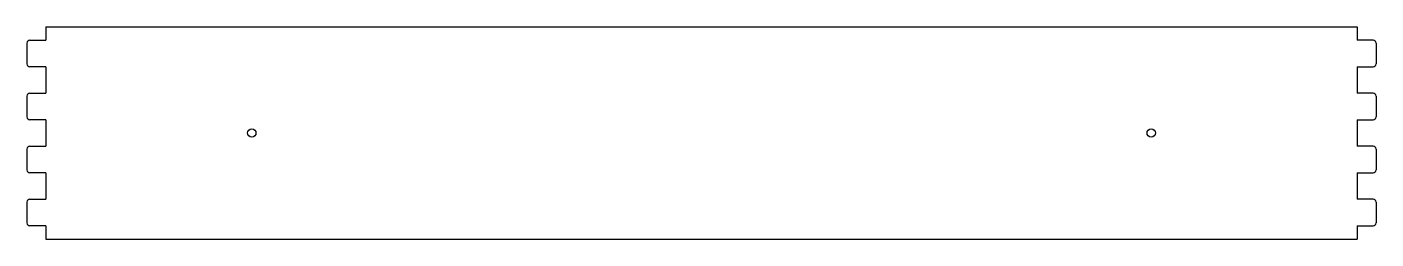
# Model space of a CAD drawing. Header units: millimetres. Extents: x 0 to 969, y 0 to 152.
import ezdxf

# ---------------------------------------------------------------- set-up
doc = ezdxf.new("R2010")
doc.units = ezdxf.units.MM
doc.layers.add('CutProfile', color=7, linetype='CONTINUOUS')

msp = doc.modelspace()

# ---------------------------------------------------------------- linework, layer by layer
at = {"layer": 'CutProfile'}
for p, q in [((13.6, 152.4), (955.6, 152.4)), ((13.6, 152.4), (13.6, 142.875)), ((955.6, 152.4), (955.6, 142.875)), ((0, 140.875), (0, 125.825)), ((2, 142.875), (13.6, 142.875)), ((967.2, 142.875), (955.6, 142.875)), ((969.2, 140.875), (969.2, 125.825)), ((13.6, 123.825), (2, 123.825)), ((13.6, 123.825), (13.6, 104.775)), ((955.6, 123.825), (955.6, 104.775)), ((955.6, 123.825), (967.2, 123.825)), ((0, 102.775), (0, 87.725)), ((2, 104.775), (13.6, 104.775)), ((967.2, 104.775), (955.6, 104.775)), ((969.2, 102.775), (969.2, 87.725)), ((13.6, 85.725), (2, 85.725)), ((13.6, 85.725), (13.6, 66.675)), ((955.6, 85.725), (955.6, 66.675)), ((955.6, 85.725), (967.2, 85.725)), ((0, 64.675), (0, 49.625)), ((2, 66.675), (13.6, 66.675)), ((967.2, 66.675), (955.6, 66.675)), ((969.2, 64.675), (969.2, 49.625)), ((13.6, 47.625), (2, 47.625)), ((13.6, 47.625), (13.6, 28.575)), ((955.6, 47.625), (955.6, 28.575)), ((955.6, 47.625), (967.2, 47.625)), ((0, 26.575), (0, 11.525)), ((2, 28.575), (13.6, 28.575)), ((967.2, 28.575), (955.6, 28.575)), ((969.2, 26.575), (969.2, 11.525)), ((13.6, 9.525), (2, 9.525)), ((13.6, 9.525), (13.6, 0)), ((13.6, 0), (955.6, 0)), ((955.6, 9.525), (955.6, 0)), ((955.6, 9.525), (967.2, 9.525))]:
    msp.add_line(p, q, dxfattribs=at)
for centre in [(161.533, 76.2), (807.667, 76.2)]:
    msp.add_circle(centre, 3, dxfattribs=at)
for centre, start, end in [((2, 140.875), 90, 180), ((967.2, 140.875), 0, 90), ((2, 125.825), 180, -90), ((967.2, 125.825), -90, 0), ((2, 102.775), 90, 180), ((967.2, 102.775), 0, 90), ((2, 87.725), 180, -90), ((967.2, 87.725), -90, 0), ((2, 64.675), 90, 180), ((967.2, 64.675), 0, 90), ((2, 49.625), 180, -90), ((967.2, 49.625), -90, 0), ((2, 26.575), 90, 180), ((967.2, 26.575), 0, 90), ((2, 11.525), 180, -90), ((967.2, 11.525), -90, 0)]:
    msp.add_arc(centre, 2, start, end, dxfattribs=at)

doc.saveas('drawing.dxf')
